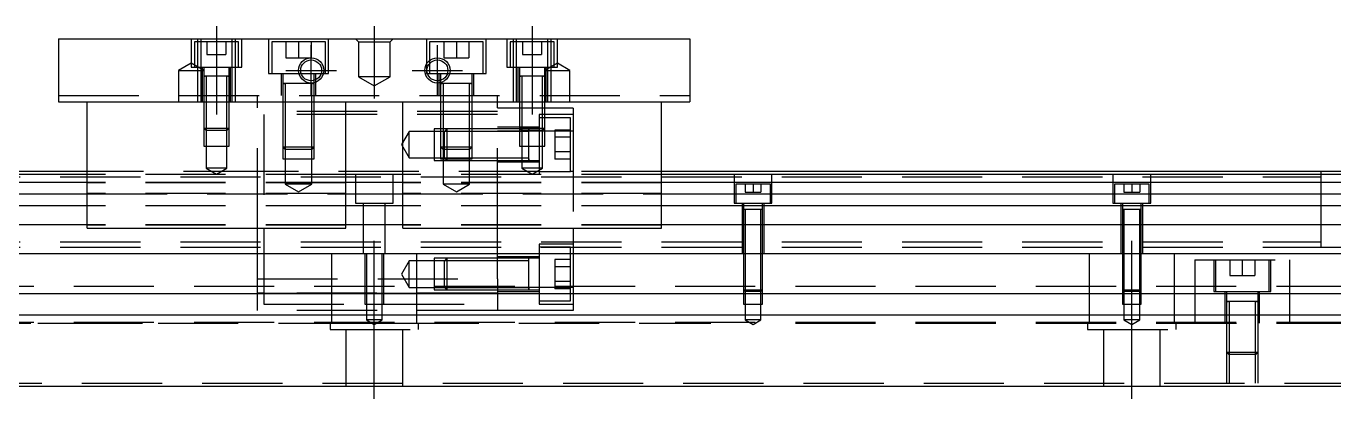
# Model space of a CAD drawing. Extents: x -16 to 607, y -284 to 77.
# Drawn here: x 144.9 to 352, y -219.6 to -160.6 of the extents above; entities that cross this region are included whole.
import ezdxf

# ---------------------------------------------------------------- set-up
doc = ezdxf.new("R2010")
doc.units = 0
doc.linetypes.add('CENTER', pattern=[50.8, 31.75, -6.35, 6.35, -6.35])
doc.linetypes.add('DASHED', pattern=[19.05, 12.7, -6.35])
doc.layers.get('0').update_dxf_attribs({"linetype": 'CONTINUOUS'})
doc.layers.add('CENTER', color=1, linetype='CENTER')

msp = doc.modelspace()

# ---------------------------------------------------------------- linework, layer by layer
at = {"color": 7, "linetype": 'CONTINUOUS'}
for p, q in [((150, -162.58), (250, -162.58)), ((150, -162.58), (150, -172.58)), ((250, -162.58), (250, -172.58)), ((150, -172.58), (250, -172.58)), ((154.5, -192.58), (154.5, -172.58)), ((195.5, -192.58), (195.5, -172.58)), ((204.5, -192.58), (204.5, -172.58)), ((245.5, -192.58), (245.5, -172.58)), ((154.5, -184.08), (0, -184.08)), ((154.5, -183.58), (60.5, -183.58)), ((204.5, -184.08), (195.5, -184.08)), ((350, -183.58), (245.5, -183.58)), ((400, -184.08), (245.5, -184.08)), ((350, -183.58), (349.995, -183.58)), ((350, -184.08), (350, -183.579994)), ((350.005, -183.58), (350, -183.58)), ((355, -183.58), (350, -183.58)), ((350, -189.379946), (350, -184.08)), ((154.5, -185.332272), (0, -185.332272)), ((204.5, -185.332272), (195.5, -185.332272)), ((400, -185.332272), (245.5, -185.332272)), ((0, -187.10668), (154.5, -187.10668)), ((195.5, -187.10668), (204.5, -187.10668)), ((245.5, -187.10668), (400, -187.10668)), ((154.5, -189.003076), (0, -189.003076)), ((204.5, -189.003076), (195.5, -189.003076)), ((400, -189.003076), (245.5, -189.003076)), ((350, -195.580006), (350, -189.379946)), ((154.5, -192.057372), (0, -192.057372)), ((154.5, -192.58), (195.5, -192.58)), ((204.5, -192.057372), (195.5, -192.057372)), ((204.5, -192.58), (245.5, -192.58)), ((400, -192.057372), (245.5, -192.057372)), ((0, -196.58), (400, -196.58)), ((0, -202.88), (400, -202.88)), ((0, -206.28), (400, -206.28)), ((0, -217.58), (400, -217.58))]:
    msp.add_line(p, q, dxfattribs=at)
at = {"color": 3, "linetype": 'DASHED'}
for p, q in [((171, -162.58), (171, -167.08)), ((178.5, -163.08), (171.5, -163.08)), ((171.5, -163.08), (171.5, -167.08)), ((172.000006, -162.58), (172.000006, -163.08)), ((172.000006, -163.08), (172.000006, -167.08)), ((172.5, -162.58), (172.5, -172.58)), ((173.5, -163.08), (173.5, -165.08)), ((175, -163.08), (175, -165.08)), ((176.5, -163.08), (176.5, -165.08)), ((177.5, -172.58), (177.5, -162.58)), ((177.999994, -163.08), (177.999994, -162.58)), ((177.999994, -167.08), (177.999994, -163.08)), ((178.5, -167.08), (178.5, -163.08)), ((179, -167.08), (179, -162.58)), ((183.25, -162.58), (183.25, -168.08)), ((192.25, -163.08), (183.75, -163.08)), ((183.75, -163.08), (183.75, -168.08)), ((186, -163.08), (186, -165.58)), ((188, -163.08), (188, -165.58)), ((190, -163.08), (190, -165.58)), ((192.25, -168.08), (192.25, -163.08)), ((192.75, -168.08), (192.75, -162.58)), ((197.5, -163.08), (197, -162.58)), ((197.5, -163.08), (197.5, -168.58)), ((197.5, -163.08), (202.5, -163.08)), ((202.5, -163.08), (203, -162.58)), ((202.5, -168.58), (202.5, -163.08)), ((208.25, -162.58), (208.25, -168.08)), ((217.25, -163.08), (208.75, -163.08)), ((208.75, -163.08), (208.75, -166.01875)), ((211, -163.08), (211, -165.58)), ((213, -163.08), (213, -165.58)), ((215, -163.08), (215, -165.58)), ((217.25, -168.08), (217.25, -163.08)), ((217.75, -168.08), (217.75, -162.58)), ((221, -162.58), (221, -167.08)), ((228.5, -163.08), (221.5, -163.08)), ((221.5, -163.08), (221.5, -167.08)), ((222.000006, -162.58), (222.000006, -163.08)), ((222.000006, -163.08), (222.000006, -167.08)), ((222.5, -162.58), (222.5, -172.58)), ((223.5, -163.08), (223.5, -165.08)), ((225, -163.08), (225, -165.08)), ((226.5, -163.08), (226.5, -165.08)), ((227.5, -172.58), (227.5, -162.58)), ((227.999994, -163.08), (227.999994, -162.58)), ((227.999994, -167.08), (227.999994, -163.08)), ((228.5, -167.08), (228.5, -163.08)), ((229, -167.08), (229, -162.58)), ((173.5, -165.08), (175, -165.08)), ((175, -165.08), (176.5, -165.08)), ((186, -165.58), (188, -165.58)), ((188, -165.58), (190, -165.58)), ((211, -165.58), (213, -165.58)), ((213, -165.58), (215, -165.58)), ((223.5, -165.08), (225, -165.08)), ((225, -165.08), (226.5, -165.08)), ((171, -166.4253), (169, -167.58)), ((169, -167.58), (173, -167.58)), ((169, -167.58), (169, -172.58)), ((173, -167.58), (171, -166.4253)), ((171, -167.08), (179, -167.08)), ((172.000006, -167.08), (172.000006, -172.58)), ((172.75, -167.08), (172.75, -172.58)), ((173, -167.08), (173, -168.48)), ((177, -168.48), (177, -167.08)), ((177.25, -172.58), (177.25, -167.08)), ((177.999994, -172.58), (177.999994, -167.08)), ((208.75, -166.01875), (208.75, -166.502968)), ((208.75, -166.502968), (208.75, -168.08)), ((221, -167.08), (229, -167.08)), ((222.000006, -167.08), (222.000006, -172.58)), ((222.75, -167.08), (222.75, -172.58)), ((223, -167.08), (223, -168.48)), ((229, -166.4253), (227, -167.58)), ((227, -168.48), (227, -167.08)), ((227, -167.58), (231, -167.58)), ((227.25, -172.58), (227.25, -167.08)), ((227.999994, -172.58), (227.999994, -167.08)), ((231, -167.58), (229, -166.4253)), ((231, -172.58), (231, -167.58)), ((177.000006, -168.48), (172.999994, -168.48)), ((177.000006, -168.48), (172.999994, -168.48)), ((173, -168.475), (173, -168.48)), ((173, -168.48), (173.216462, -168.48)), ((173.216708, -168.48), (173, -168.48)), ((173, -168.48), (173, -168.485)), ((173, -168.48), (173, -172.58)), ((176.783332, -168.48), (173.216708, -168.48)), ((173.35, -168.48), (173.35, -172.58)), ((176.65, -172.58), (176.65, -168.48)), ((177, -168.48), (176.783332, -168.48)), ((176.783538, -168.48), (177, -168.48)), ((177, -168.48), (177, -168.475)), ((177, -168.485), (177, -168.48)), ((177, -172.58), (177, -168.48)), ((183.25, -168.08), (192.75, -168.08)), ((185.25, -168.08), (185.25, -171.58)), ((190.500006, -169.68), (185.499994, -169.68)), ((190.500006, -169.68), (185.499994, -169.68)), ((190.500006, -169.68), (185.499994, -169.68)), ((185.5, -168.08), (185.5, -169.68)), ((185.5, -169.675), (185.5, -169.68)), ((185.5, -169.68), (185.757448, -169.68)), ((185.757468, -169.68), (185.5, -169.68)), ((185.5, -169.68), (185.5, -169.685)), ((185.5, -169.68), (185.5, -171.58)), ((190.013852, -169.68), (185.757468, -169.68)), ((185.9, -169.68), (185.9, -171.58)), ((190.242552, -169.68), (190.013852, -169.68)), ((190.1, -171.58), (190.1, -169.68)), ((190.5, -169.68), (190.242552, -169.68)), ((190.242602, -169.68), (190.5, -169.68)), ((190.5, -169.152418), (190.5, -168.08)), ((190.5, -169.516492), (190.5, -169.152418)), ((190.5, -169.68), (190.5, -169.516492)), ((190.5, -169.68), (190.5, -169.675)), ((190.5, -169.685), (190.5, -169.68)), ((190.5, -171.58), (190.5, -169.68)), ((190.75, -171.58), (190.75, -168.08)), ((197.5, -168.58), (200, -170.023376)), ((202.5, -168.58), (197.5, -168.58)), ((200, -170.023376), (202.5, -168.58)), ((208.25, -168.08), (217.75, -168.08)), ((210.25, -168.08), (210.25, -171.58)), ((215.500006, -169.68), (210.499994, -169.68)), ((215.500006, -169.68), (210.499994, -169.68)), ((210.5, -168.08), (210.5, -169.152418)), ((210.5, -169.152418), (210.5, -169.516492)), ((210.5, -169.516492), (210.5, -169.68)), ((210.5, -169.675), (210.5, -169.68)), ((210.5, -169.68), (210.757448, -169.68)), ((210.757468, -169.68), (210.5, -169.68)), ((210.5, -169.68), (210.5, -169.685)), ((210.5, -169.68), (210.5, -171.58)), ((215.242552, -169.68), (210.757468, -169.68)), ((210.9, -169.68), (210.9, -171.58)), ((215.1, -171.58), (215.1, -169.68)), ((215.5, -169.68), (215.242552, -169.68)), ((215.242602, -169.68), (215.5, -169.68)), ((215.5, -169.68), (215.5, -168.08)), ((215.5, -169.68), (215.5, -169.675)), ((215.5, -169.685), (215.5, -169.68)), ((215.5, -171.58), (215.5, -169.68)), ((215.75, -171.58), (215.75, -168.08)), ((227.000006, -168.48), (222.999994, -168.48)), ((227.000006, -168.48), (222.999994, -168.48)), ((227.000006, -168.48), (222.999994, -168.48)), ((223, -168.475), (223, -168.48)), ((223, -168.48), (223.216462, -168.48)), ((223.216708, -168.48), (223, -168.48)), ((223, -168.48), (223, -168.485)), ((223, -168.48), (223, -172.58)), ((226.783332, -168.48), (223.216708, -168.48)), ((223.35, -168.48), (223.35, -172.58)), ((226.65, -172.58), (226.65, -168.48)), ((227, -168.48), (226.783332, -168.48)), ((226.783538, -168.48), (227, -168.48)), ((227, -168.48), (227, -168.475)), ((227, -168.485), (227, -168.48)), ((227, -172.58), (227, -168.48)), ((150, -171.58), (250, -171.58)), ((181.5, -172.58), (181.5, -171.58)), ((185.5, -171.58), (185.5, -172.58)), ((185.500006, -171.58), (185.500006, -172.58)), ((185.9, -171.58), (185.9, -172.58)), ((190.1, -172.58), (190.1, -171.58)), ((190.499994, -172.58), (190.499994, -171.58)), ((190.5, -172.58), (190.5, -171.58)), ((210.5, -171.58), (210.5, -172.58)), ((210.500006, -171.58), (210.500006, -172.58)), ((210.9, -171.58), (210.9, -172.58)), ((215.1, -172.58), (215.1, -171.58)), ((215.499994, -172.58), (215.499994, -171.58)), ((215.5, -172.58), (215.5, -171.58)), ((219.5, -172.58), (219.5, -171.58)), ((173, -172.58), (173, -176.73)), ((173.000006, -172.58), (173.000002, -176.73)), ((173.35, -172.58), (173.35, -177.08)), ((176.65, -177.08), (176.65, -172.58)), ((176.999998, -176.73), (176.999994, -172.58)), ((177, -176.73), (177, -172.58)), ((181.5, -192.58), (181.5, -172.58)), ((185.5, -172.58), (185.5, -179.68)), ((185.500006, -172.58), (185.500002, -179.68)), ((185.9, -172.58), (185.9, -180.08)), ((190.1, -180.08), (190.1, -172.58)), ((190.499998, -179.68), (190.499994, -172.58)), ((190.5, -179.68), (190.5, -172.58)), ((210.5, -172.58), (210.5, -179.68)), ((210.500006, -172.58), (210.500002, -179.68)), ((210.9, -172.58), (210.9, -180.08)), ((215.1, -180.08), (215.1, -172.58)), ((215.499998, -179.68), (215.499994, -172.58)), ((215.5, -179.68), (215.5, -172.58)), ((219.5, -192.58), (219.5, -172.58)), ((231.5, -173.58), (219.5, -173.58)), ((223, -172.58), (223, -176.73)), ((223.000006, -172.58), (223.000002, -176.73)), ((223.35, -172.58), (223.35, -177.08)), ((226.65, -177.08), (226.65, -172.58)), ((226.999998, -176.73), (226.999994, -172.58)), ((227, -176.73), (227, -172.58)), ((231.5, -173.58), (231.5, -177.210684)), ((219.5, -174.08), (181.5, -174.08)), ((182.5, -174.58), (182.5, -192.58)), ((219.5, -174.58), (182.5, -174.58)), ((226.1, -174.58), (226.1, -184.08)), ((231.5, -174.58), (226.1, -174.58)), ((231.1, -175.08), (226.1, -175.08)), ((231.1, -183.58), (231.1, -175.08)), ((173, -176.73), (177, -176.73)), ((173, -176.73), (173.35, -177.08)), ((173.000002, -176.73), (173.000006, -179.58)), ((176.65, -177.08), (173.35, -177.08)), ((173.35, -177.08), (173.35, -179.58)), ((176.65, -177.08), (177, -176.73)), ((176.65, -179.58), (176.65, -177.08)), ((176.999994, -179.58), (176.999998, -176.73)), ((205.5, -177.23), (204.287564, -179.33)), ((205.5, -181.43), (205.5, -177.23)), ((209.5, -177.23), (205.5, -177.23)), ((209.5, -176.830006), (209.5, -181.829994)), ((211.5, -176.830006), (209.5, -176.830006)), ((211.1, -177.23), (209.5, -177.23)), ((211.5, -176.83), (211.1, -177.23)), ((211.1, -181.43), (211.1, -177.23)), ((219.5, -177.23), (211.1, -177.23)), ((219.5, -177.23), (211.1, -177.23)), ((211.5, -176.83), (211.5, -181.83)), ((219.5, -176.83), (211.5, -176.83)), ((219.5, -176.830006), (211.5, -176.830006)), ((226.1, -176.58), (219.5, -176.58)), ((224.505, -176.83), (219.5, -176.83)), ((231.5, -177.210684), (219.5, -177.210684)), ((224.5, -177.23), (219.5, -177.23)), ((223, -176.73), (227, -176.73)), ((223, -176.73), (223.35, -177.08)), ((223.000002, -176.73), (223.000006, -179.58)), ((226.65, -177.08), (223.35, -177.08)), ((223.35, -177.08), (223.35, -179.58)), ((226.1, -176.83), (224.495, -176.83)), ((224.5, -179.179968), (224.5, -176.829994)), ((224.5, -176.83), (224.5, -177.087448)), ((224.5, -177.087468), (224.5, -176.83)), ((224.5, -179.179954), (224.5, -177.087468)), ((226.65, -177.08), (227, -176.73)), ((226.65, -179.58), (226.65, -177.08)), ((226.999994, -179.58), (226.999998, -176.73)), ((228.6, -177.020598), (228.6, -178.1753)), ((231.1, -177.020598), (228.6, -177.020598)), ((231.5, -177.210684), (231.5, -192.58)), ((173.000006, -179.58), (176.999994, -179.58)), ((173.35, -179.58), (173.35, -183.08)), ((176.65, -183.08), (176.65, -179.58)), ((185.5, -179.68), (190.5, -179.68)), ((185.5, -179.68), (185.9, -180.08)), ((185.500002, -179.68), (185.500006, -181.58)), ((190.1, -180.08), (185.9, -180.08)), ((185.9, -180.08), (185.9, -181.58)), ((190.1, -180.08), (190.5, -179.68)), ((190.1, -181.58), (190.1, -180.08)), ((190.499994, -181.58), (190.499998, -179.68)), ((204.287564, -179.33), (205.5, -181.43)), ((210.5, -179.68), (215.5, -179.68)), ((210.5, -179.68), (210.9, -180.08)), ((210.500002, -179.68), (210.500006, -181.58)), ((215.1, -180.08), (210.9, -180.08)), ((210.9, -180.08), (210.9, -181.58)), ((215.1, -180.08), (215.5, -179.68)), ((215.1, -181.58), (215.1, -180.08)), ((215.499994, -181.58), (215.499998, -179.68)), ((223.000006, -179.58), (226.999994, -179.58)), ((223.35, -179.58), (223.35, -183.08)), ((224.5, -179.53002), (224.5, -179.179954)), ((224.5, -179.480032), (224.5, -179.179968)), ((224.5, -181.829148), (224.5, -179.480032)), ((224.5, -181.572552), (224.5, -179.53002)), ((226.65, -183.08), (226.65, -179.58)), ((231.1, -178.1753), (228.6, -178.1753)), ((228.6, -178.1753), (228.6, -180.4847)), ((185.500006, -181.58), (190.499994, -181.58)), ((185.9, -181.58), (185.9, -185.58)), ((190.1, -185.58), (190.1, -181.58)), ((205.5, -181.43), (209.5, -181.43)), ((209.5, -181.43), (211.1, -181.43)), ((209.5, -181.829994), (211.5, -181.829994)), ((210.500006, -181.58), (215.499994, -181.58)), ((210.9, -181.58), (210.9, -185.58)), ((211.1, -181.43), (219.5, -181.43)), ((211.1, -181.43), (211.5, -181.83)), ((211.1, -181.43), (219.5, -181.43)), ((211.5, -181.829994), (219.5, -181.829994)), ((211.5, -181.83), (219.5, -181.83)), ((215.1, -185.58), (215.1, -181.58)), ((219.5, -181.43), (224.5, -181.43)), ((219.5, -181.83), (224.505, -181.83)), ((219.5, -182.08), (226.1, -182.08)), ((224.495, -181.83), (226.1, -181.83)), ((224.5, -181.83), (224.5, -181.572552)), ((224.5, -181.572602), (224.5, -181.83)), ((224.5, -181.830006), (224.5, -181.829148)), ((231.1, -180.4847), (228.6, -180.4847)), ((228.6, -180.4847), (228.6, -181.639402)), ((231.1, -181.639402), (228.6, -181.639402)), ((182.5, -183.58), (154.5, -183.58)), ((195.5, -184.08), (154.5, -184.08)), ((176.65, -183.08), (173.35, -183.08)), ((173.35, -183.08), (175, -184.032628)), ((175, -184.032628), (176.65, -183.08)), ((226.1, -183.58), (182.5, -183.58)), ((197, -184.08), (197, -188.58)), ((203, -188.58), (203, -184.08)), ((245.5, -184.08), (204.5, -184.08)), ((226.65, -183.08), (223.35, -183.08)), ((223.35, -183.08), (225, -184.032628)), ((225, -184.032628), (226.65, -183.08)), ((226.1, -183.58), (231.1, -183.58)), ((231.5, -183.58), (231.1, -183.58)), ((245.5, -183.58), (231.5, -183.58)), ((257, -184.08), (257, -188.58)), ((263, -188.58), (263, -184.08)), ((317, -184.08), (317, -188.58)), ((323, -188.58), (323, -184.08)), ((350, -184.078756), (350, -183.58)), ((350, -189.379962), (350, -184.078756)), ((55, -184.455), (350, -184.455)), ((195.5, -185.332272), (154.5, -185.332272)), ((195.5, -185.377056), (154.5, -185.377056)), ((190.1, -185.58), (185.9, -185.58)), ((185.9, -185.58), (188, -186.792436)), ((188, -186.792436), (190.1, -185.58)), ((245.5, -185.332272), (204.5, -185.332272)), ((245.5, -185.377056), (204.5, -185.377056)), ((215.1, -185.58), (210.9, -185.58)), ((210.9, -185.58), (213, -186.792436)), ((213, -186.792436), (215.1, -185.58)), ((262.75, -185.58), (257.25, -185.58)), ((257.25, -185.58), (257.25, -188.58)), ((258.75, -185.58), (258.75, -186.88)), ((260, -185.58), (260, -186.88)), ((261.25, -185.58), (261.25, -186.88)), ((262.75, -188.58), (262.75, -185.58)), ((322.75, -185.58), (317.25, -185.58)), ((317.25, -185.58), (317.25, -188.58)), ((318.75, -185.58), (318.75, -186.88)), ((320, -185.58), (320, -186.88)), ((321.25, -185.58), (321.25, -186.88)), ((322.75, -188.58), (322.75, -185.58)), ((195.5, -187.08), (154.5, -187.08)), ((154.5, -187.10668), (195.5, -187.10668)), ((245.5, -187.08), (204.5, -187.08)), ((204.5, -187.10668), (245.5, -187.10668)), ((258.75, -186.88), (260, -186.88)), ((260, -186.88), (261.25, -186.88)), ((318.75, -186.88), (320, -186.88)), ((320, -186.88), (321.25, -186.88)), ((195.5, -189.003076), (154.5, -189.003076)), ((197, -188.58), (203, -188.58)), ((198.25, -188.58), (198.25, -196.58)), ((201.75, -196.58), (201.75, -188.58)), ((245.5, -189.003076), (204.5, -189.003076)), ((257, -188.58), (263, -188.58)), ((258.25, -188.58), (258.25, -196.58)), ((259.998804, -189.58), (258.499994, -189.58)), ((258.5, -188.58), (258.5, -189.58)), ((258.5, -189.575), (258.5, -189.58)), ((258.624678, -189.58), (258.5, -189.58)), ((258.5, -189.58), (258.5, -196.58)), ((258.5, -189.58), (258.5, -189.585)), ((259.998804, -189.58), (258.624678, -189.58)), ((258.75, -189.58), (258.75, -196.58)), ((261.500006, -189.58), (259.998804, -189.58)), ((261.37533, -189.58), (259.998804, -189.58)), ((261.25, -196.58), (261.25, -189.58)), ((261.5, -189.58), (261.37533, -189.58)), ((261.5, -189.58), (261.5, -188.58)), ((261.5, -189.58), (261.5, -189.575)), ((261.5, -196.58), (261.5, -189.58)), ((261.5, -189.585), (261.5, -189.58)), ((261.75, -196.58), (261.75, -188.58)), ((317, -188.58), (323, -188.58)), ((318.25, -188.58), (318.25, -196.58)), ((319.998804, -189.58), (318.499994, -189.58)), ((318.5, -188.58), (318.5, -189.58)), ((318.5, -189.575), (318.5, -189.58)), ((318.624678, -189.58), (318.5, -189.58)), ((318.5, -189.58), (318.5, -189.585)), ((318.5, -189.58), (318.5, -196.58)), ((319.998804, -189.58), (318.624678, -189.58)), ((318.75, -189.58), (318.75, -196.58)), ((321.500006, -189.58), (319.998804, -189.58)), ((321.37533, -189.58), (319.998804, -189.58)), ((321.25, -196.58), (321.25, -189.58)), ((321.5, -189.58), (321.37533, -189.58)), ((321.5, -189.58), (321.5, -188.58)), ((321.5, -189.58), (321.5, -189.575)), ((321.5, -189.585), (321.5, -189.58)), ((321.5, -196.58), (321.5, -189.58)), ((321.75, -196.58), (321.75, -188.58)), ((350, -189.780026), (350, -189.379962)), ((350, -195.579164), (350, -189.780026)), ((195.5, -192.057372), (154.5, -192.057372)), ((195.5, -192.08), (154.5, -192.08)), ((181.5, -196.58), (181.5, -192.58)), ((182.5, -192.58), (182.5, -196.58)), ((245.5, -192.057372), (204.5, -192.057372)), ((245.5, -192.08), (204.5, -192.08)), ((219.5, -196.58), (219.5, -192.58)), ((231.5, -192.58), (231.5, -205.08)), ((55, -194.705), (350, -194.705)), ((55, -195.58), (350, -195.58)), ((181.5, -200.58), (181.5, -196.58)), ((182.5, -196.58), (182.5, -202.88)), ((193.291796, -207.58), (193.291796, -196.58)), ((198.500006, -196.58), (198.500006, -202.88)), ((198.75, -196.58), (198.75, -204.58)), ((201.25, -204.58), (201.25, -196.58)), ((201.499994, -202.88), (201.499994, -196.58)), ((206.708204, -196.58), (206.708204, -207.58)), ((219.5, -200.58), (219.5, -196.58)), ((226.1, -195.08), (226.1, -204.58)), ((231.5, -195.08), (226.1, -195.08)), ((231.1, -195.58), (226.1, -195.58)), ((231.1, -196.58), (231.1, -195.58)), ((231.1, -202.88), (231.1, -196.58)), ((258.5, -196.58), (258.5, -202.33)), ((258.500006, -196.58), (258.500002, -202.33)), ((258.75, -196.58), (258.75, -202.58)), ((261.25, -202.58), (261.25, -196.58)), ((261.499998, -202.33), (261.499994, -196.58)), ((261.5, -202.33), (261.5, -196.58)), ((313.291796, -207.58), (313.291796, -196.58)), ((318.5, -196.58), (318.5, -202.33)), ((318.500006, -196.58), (318.500002, -202.33)), ((318.75, -196.58), (318.75, -202.58)), ((321.25, -202.58), (321.25, -196.58)), ((321.499998, -202.33), (321.499994, -196.58)), ((321.5, -202.33), (321.5, -196.58)), ((326.708204, -196.58), (326.708204, -207.58)), ((349.995, -195.58), (350, -195.58)), ((350, -195.58), (350, -195.579164)), ((350, -195.58), (350.005, -195.58)), ((350, -195.58), (355, -195.58)), ((205.5, -197.73), (204.287564, -199.83)), ((205.5, -201.93), (205.5, -197.73)), ((209.5, -197.73), (205.5, -197.73)), ((211.5, -197.330002), (209.5, -197.330006)), ((209.5, -197.330006), (209.5, -202.329994)), ((211.1, -197.73), (209.5, -197.73)), ((211.5, -197.33), (211.1, -197.73)), ((211.1, -201.93), (211.1, -197.73)), ((219.5, -197.73), (211.1, -197.73)), ((211.5, -197.33), (211.5, -202.33)), ((219.5, -197.33), (211.5, -197.33)), ((219.5, -197.330006), (211.5, -197.330002)), ((226.1, -197.08), (219.5, -197.08)), ((224.5, -197.33), (219.5, -197.33)), ((224.5, -197.73), (219.5, -197.73)), ((224.5, -197.33), (224.495, -197.33)), ((224.5, -199.679968), (224.5, -197.329994)), ((224.5, -199.83), (224.5, -197.329994)), ((224.5, -202.330006), (224.5, -197.329994)), ((224.5, -197.587468), (224.5, -197.33)), ((226.1, -197.33), (224.5, -197.33)), ((224.505, -197.33), (224.5, -197.33)), ((224.5, -199.629974), (224.5, -197.587468)), ((228.6, -197.520598), (228.6, -198.6753)), ((231.1, -197.520598), (228.6, -197.520598)), ((231.1, -198.6753), (228.6, -198.6753)), ((228.6, -198.6753), (228.6, -200.9847)), ((330, -197.58), (330, -202.88)), ((330, -197.58), (345, -197.58)), ((333, -197.58), (333, -202.58)), ((333.25, -197.58), (333.25, -202.58)), ((335.5, -197.58), (335.5, -200.08)), ((337.5, -197.58), (337.5, -200.08)), ((339.5, -197.58), (339.5, -200.08)), ((341.75, -202.58), (341.75, -197.58)), ((342, -202.58), (342, -197.58)), ((345, -197.58), (345, -202.88)), ((181.5, -200.58), (219.5, -200.58)), ((181.5, -202.88), (181.5, -200.58)), ((204.287564, -199.83), (205.5, -201.93)), ((219.5, -200.58), (219.5, -202.88)), ((224.5, -200.03002), (224.5, -199.629974)), ((224.5, -202.329148), (224.5, -199.679968)), ((224.5, -202.072552), (224.5, -200.03002)), ((335.5, -200.08), (337.5, -200.08)), ((337.5, -200.08), (339.5, -200.08)), ((0, -201.73), (400, -201.73)), ((181.5, -202.855918), (219.5, -202.855918)), ((182.5, -202.855918), (181.5, -202.855918)), ((181.5, -205.58), (181.5, -202.88)), ((219.5, -202.855918), (182.5, -202.855918)), ((182.5, -202.88), (182.5, -204.58)), ((198.500006, -202.88), (198.500006, -204.58)), ((201.499994, -204.58), (201.499994, -202.88)), ((205.5, -201.93), (209.5, -201.93)), ((209.5, -201.93), (211.1, -201.93)), ((209.5, -202.329994), (211.5, -202.329998)), ((211.1, -201.93), (219.5, -201.93)), ((211.1, -201.93), (211.5, -202.33)), ((211.5, -202.329998), (219.5, -202.329994)), ((211.5, -202.33), (219.5, -202.33)), ((219.5, -201.93), (224.5, -201.93)), ((228.500006, -201.949316), (219.5, -201.949316)), ((219.5, -202.33), (224.5, -202.33)), ((219.5, -202.58), (226.1, -202.58)), ((219.5, -202.88), (219.5, -205.58)), ((224.495, -202.33), (224.5, -202.33)), ((224.5, -202.33), (224.5, -202.072552)), ((224.5, -202.072602), (224.5, -202.33)), ((224.5, -202.330006), (224.5, -202.329148)), ((224.5, -202.33), (226.1, -202.33)), ((224.5, -202.33), (224.505, -202.33)), ((231.5, -201.949316), (228.500006, -201.949316)), ((231.1, -200.9847), (228.6, -200.9847)), ((228.6, -200.9847), (228.6, -202.139402)), ((231.1, -202.139402), (228.6, -202.139402)), ((231.1, -204.08), (231.1, -202.88)), ((258.5, -202.33), (261.5, -202.33)), ((258.5, -202.33), (258.75, -202.58)), ((258.500002, -202.33), (258.500006, -202.88)), ((258.500006, -202.88), (258.500006, -204.58)), ((261.25, -202.58), (258.75, -202.58)), ((258.75, -202.58), (258.75, -204.58)), ((261.25, -202.58), (261.5, -202.33)), ((261.25, -204.58), (261.25, -202.58)), ((261.499994, -202.88), (261.499998, -202.33)), ((261.499994, -204.58), (261.499994, -202.88)), ((318.5, -202.33), (321.5, -202.33)), ((318.5, -202.33), (318.75, -202.58)), ((318.500002, -202.33), (318.500006, -202.88)), ((318.500006, -202.88), (318.500006, -204.58)), ((321.25, -202.58), (318.75, -202.58)), ((318.75, -202.58), (318.75, -204.58)), ((321.25, -202.58), (321.5, -202.33)), ((321.25, -204.58), (321.25, -202.58)), ((321.499994, -202.88), (321.499998, -202.33)), ((321.499994, -204.58), (321.499994, -202.88)), ((330, -202.88), (330, -206.28)), ((333, -202.58), (342, -202.58)), ((334.75, -202.58), (334.75, -207.58)), ((335, -202.58), (335, -202.88)), ((335, -202.88), (335, -204.18)), ((340, -202.88), (340, -202.58)), ((340, -204.18), (340, -202.88)), ((340.25, -207.58), (340.25, -202.58)), ((345, -202.88), (345, -206.28)), ((182.5, -204.58), (219.5, -204.58)), ((198.500006, -204.58), (201.499994, -204.58)), ((198.75, -204.58), (198.75, -207.08)), ((201.25, -207.08), (201.25, -204.58)), ((226.1, -204.08), (228.500006, -204.08)), ((226.1, -204.58), (228.500006, -204.58)), ((228.500006, -204.08), (231.1, -204.08)), ((228.500006, -204.58), (231.499994, -204.58)), ((231.5, -204.58), (231.5, -205.58)), ((258.500006, -204.58), (261.499994, -204.58)), ((258.75, -204.58), (258.75, -207.08)), ((261.25, -207.08), (261.25, -204.58)), ((318.500006, -204.58), (321.499994, -204.58)), ((318.75, -204.58), (318.75, -207.08)), ((321.25, -207.08), (321.25, -204.58)), ((340.000006, -204.18), (334.999994, -204.18)), ((340.000006, -204.18), (334.999994, -204.18)), ((340.000006, -204.18), (334.999994, -204.18)), ((335, -204.175), (335, -204.18)), ((335, -204.18), (335.257448, -204.18)), ((335.257468, -204.18), (335, -204.18)), ((335, -204.18), (335, -204.185)), ((335, -204.18), (335, -206.28)), ((339.742552, -204.18), (335.257468, -204.18)), ((335.4, -204.18), (335.4, -206.28)), ((339.6, -206.28), (339.6, -204.18)), ((340, -204.18), (339.742552, -204.18)), ((339.742602, -204.18), (340, -204.18)), ((340, -204.18), (340, -204.175)), ((340, -204.185), (340, -204.18)), ((340, -206.28), (340, -204.18)), ((219.5, -205.58), (181.5, -205.58)), ((201.25, -207.08), (198.75, -207.08)), ((198.75, -207.08), (200, -207.801688)), ((200, -207.801688), (201.25, -207.08)), ((231.5, -205.58), (219.5, -205.58)), ((261.25, -207.08), (258.75, -207.08)), ((258.75, -207.08), (260, -207.801688)), ((260, -207.801688), (261.25, -207.08)), ((321.25, -207.08), (318.75, -207.08)), ((318.75, -207.08), (320, -207.801688)), ((320, -207.801688), (321.25, -207.08)), ((330, -206.28), (330, -207.58)), ((335, -206.28), (335, -207.58)), ((335.4, -206.28), (335.4, -207.58)), ((339.6, -207.58), (339.6, -206.28)), ((340, -207.58), (340, -206.28)), ((345, -206.28), (345, -207.58)), ((0, -207.43), (400, -207.43)), ((56.708204, -207.58), (163.291796, -207.58)), ((146.708204, -207.58), (253.291796, -207.58)), ((193, -207.58), (193, -208.58)), ((193, -208.58), (207, -208.58)), ((193.291796, -207.58), (206.708204, -207.58)), ((195.5, -208.58), (195.5, -217.58)), ((204.5, -217.58), (204.5, -208.58)), ((207, -208.58), (207, -207.58)), ((266.708204, -207.58), (343.291796, -207.58)), ((313, -207.58), (313, -208.58)), ((313, -208.58), (327, -208.58)), ((315.5, -208.58), (315.5, -217.58)), ((324.5, -217.58), (324.5, -208.58)), ((327, -208.58), (327, -207.58)), ((335, -207.58), (335, -212.18)), ((335.000006, -207.58), (335.000002, -212.18)), ((335.4, -207.58), (335.4, -212.58)), ((339.6, -212.58), (339.6, -207.58)), ((339.999998, -212.18), (339.999994, -207.58)), ((340, -212.18), (340, -207.58)), ((343.291796, -207.58), (356.708204, -207.58)), ((335, -212.18), (340, -212.18)), ((335, -212.18), (335.4, -212.58)), ((335.000002, -212.18), (335.000006, -217.08)), ((339.6, -212.58), (335.4, -212.58)), ((335.4, -212.58), (335.4, -217.08)), ((339.6, -212.58), (340, -212.18)), ((339.6, -217.08), (339.6, -212.58)), ((339.999994, -217.08), (339.999998, -212.18)), ((77.499994, -217.08), (400, -217.08))]:
    msp.add_line(p, q, dxfattribs=at)
at = {"color": 3, "linetype": 'CONTINUOUS'}
for centre in [(190, -167.58), (210, -167.58)]:
    msp.add_circle(centre, 2, dxfattribs=at)
at = {"color": 7, "linetype": 'CONTINUOUS'}
for centre in [(190, -167.58), (210, -167.58)]:
    msp.add_circle(centre, 1.65, dxfattribs=at)
at = {"layer": 'CENTER', "color": 1, "linetype": 'CENTER'}
for p, q in [((175, -160.58), (175, -174.58)), ((200, -160.58), (200, -172.023376)), ((225, -160.58), (225, -174.58)), ((190, -171.58), (190, -163.58)), ((210, -171.58), (210, -163.58)), ((186, -167.58), (194, -167.58)), ((206, -167.58), (214, -167.58)), ((200, -219.58), (200, -194.58)), ((320, -219.58), (320, -194.58))]:
    msp.add_line(p, q, dxfattribs=at)

doc.saveas('drawing.dxf')
